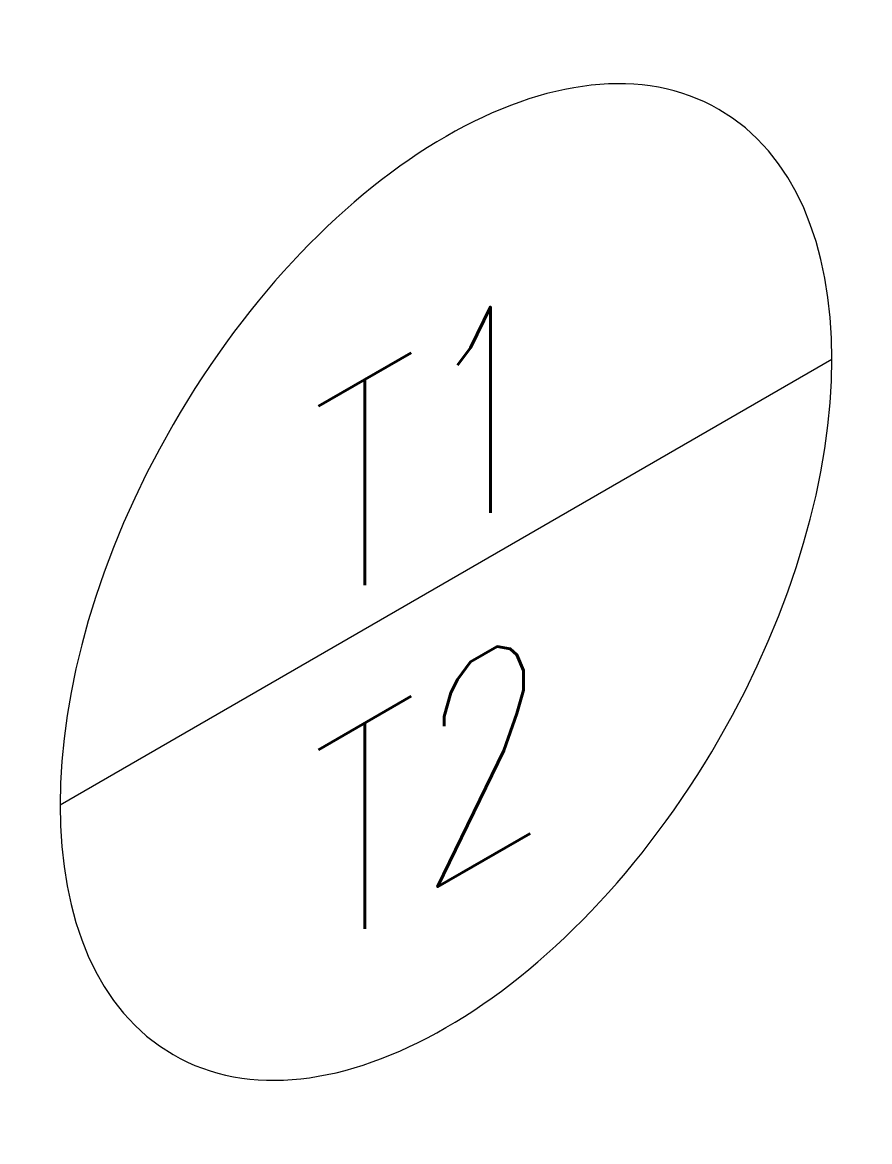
# Model space of a CAD drawing. Header units: millimetres. Extents: x -10136.03 to -10135.08, y -65.69 to -64.43.
import ezdxf
from ezdxf.enums import TextEntityAlignment as Align

# ---------------------------------------------------------------- set-up
doc = ezdxf.new("R2010")
doc.units = ezdxf.units.MM
doc.layers.add('Tub_iso_símbolos', color=2, linetype='Continuous')
doc.styles.add('r80', font='romans.shx')

msp = doc.modelspace()

# ---------------------------------------------------------------- linework, layer by layer
at = {"layer": 'Tub_iso_símbolos', "color": 1}
msp.add_line((-10135.9886, -65.3106), (-10135.1226, -64.8106), dxfattribs=at)
at = {"layer": 'Tub_iso_símbolos', "color": 1, "extrusion": (0, 0, -1)}
msp.add_ellipse((-10135.5556, -65.0606), major_axis=(-0.3062, -0.5303), ratio=0.57735, dxfattribs=at)

# ---------------------------------------------------------------- texts
at = {"layer": 'Tub_iso_símbolos', "style": 'r80', "oblique": 30}
for tag, p in [('T1', (-10135.6225, -64.9348)), ('T2', (-10135.6225, -65.3203))]:
    msp.add_attdef(tag, text='', height=0.2, rotation=30.0001, dxfattribs=at).set_placement(p, align=Align.MIDDLE_CENTER)

doc.saveas('drawing.dxf')
